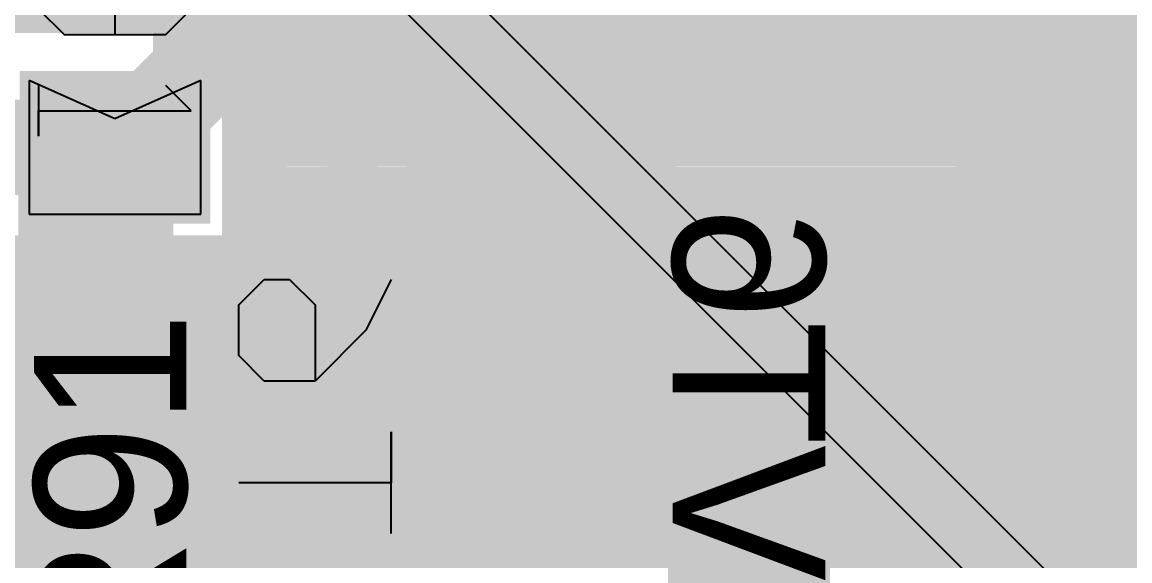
# Model space of a CAD drawing. Header units: millimetres. Extents: x 0.11 to 5.67, y 0.55 to 4.24.
# Drawn here: x 1.5556 to 1.7844, y 1.5514 to 1.6627 of the extents above; entities that cross this region are included whole.
import ezdxf

# ---------------------------------------------------------------- set-up
doc = ezdxf.new("R2010")
doc.units = ezdxf.units.MM
doc.header["$MEASUREMENT"] = 0
for name, color, linetype in [('BottomLayer', 5, 'Continuous'), ('BottomOverlay', 54, 'Continuous'), ('BottomPaste', 16, 'Continuous'), ('BottomSolder', 6, 'Continuous'), ('InternalPlane1', 76, 'Continuous'), ('InternalPlane2', 16, 'Continuous'), ('Mechanical3', 76, 'Continuous'), ('MultiLayer', 9, 'Continuous'), ('PadHoleLayer', 156, 'Continuous'), ('TopLayer', 1, 'Continuous'), ('TopOverlay', 2, 'Continuous'), ('TopPaste', 8, 'Continuous'), ('TopSolder', 216, 'Continuous')]:
    doc.layers.add(name, color=color, linetype=linetype)

# ---------------------------------------------------------------- blocks, each defined once
blk = doc.blocks.new('RC0603_6')
at = {"layer": 'Mechanical3'}
for p, q in [((-0.04528, -0.01575), (-0.04528, 0.01574)), ((-0.04528, 0.01574), (-0.02953, 0.01574)), ((-0.02953, 0.01574), (-0.02429, 0.01049)), ((-0.00854, 0.01574), (-0.01379, 0.01049)), ((0.00195, 0.01574), (-0.00854, 0.01574)), ((0.0072, 0.01049), (0.00195, 0.01574)), ((0.02294, 0.01574), (0.0177, 0.01049)), ((0.02294, -0.01575), (0.02294, 0.01574)), ((-0.02429, 0.01049), (-0.02429, -0.00001)), ((-0.01379, 0.01049), (-0.01379, 0.00524)), ((0.0072, -0.0105), (0.0072, 0.01049)), ((-0.01379, 0.00524), (-0.00854, -0.00001)), ((-0.02429, -0.00001), (-0.02953, -0.00525)), ((-0.00854, -0.00001), (0.0072, -0.00001)), ((-0.02953, -0.00525), (-0.04528, -0.00525)), ((-0.03478, -0.00525), (-0.02429, -0.01575)), ((-0.01379, -0.0105), (-0.00854, -0.01575)), ((0.00195, -0.01575), (0.0072, -0.0105)), ((-0.00854, -0.01575), (0.00195, -0.01575)), ((0.0177, -0.01575), (0.02819, -0.01575)), ((0.02819, -0.01575), (0.02294, -0.01575))]:
    blk.add_line(p, q, dxfattribs=at)
at = {"layer": 'TopLayer'}
for points in [[(-0.04429, -0.01772), (-0.01673, -0.01772), (-0.04429, 0.01772), (-0.01673, 0.01772)], [(0.04427, 0.01772), (0.01671, 0.01772), (0.04427, -0.01772), (0.01671, -0.01772)]]:
    blk.add_solid(points, dxfattribs=at)
at = {"layer": 'TopOverlay', "const_width": 0.00701}
for points in [[(0.05217, 0.02559), (-0.05217, 0.02559)], [(-0.05217, -0.02559), (-0.05217, 0.02559)], [(0.05217, -0.02559), (0.05217, 0.02559)], [(0.05217, -0.02559), (-0.05217, -0.02559)]]:
    blk.add_lwpolyline(points, dxfattribs=at)
at = {"layer": 'TopOverlay', "const_width": 0.0035}
for points in [[(-0.05392, 0.02559, 1), (-0.05041, 0.02559, 1)], [(-0.05392, 0.02559, 1), (-0.05041, 0.02559, 1)], [(0.05041, 0.02559, 1), (0.05392, 0.02559, 1)], [(0.05041, 0.02559, 1), (0.05392, 0.02559, 1)], [(-0.05392, -0.02559, 1), (-0.05041, -0.02559, 1)], [(-0.05392, -0.02559, 1), (-0.05041, -0.02559, 1)], [(0.05041, -0.02559, 1), (0.05392, -0.02559, 1)], [(0.05041, -0.02559, 1), (0.05392, -0.02559, 1)]]:
    blk.add_lwpolyline(points, format="xyb", close=True, dxfattribs=at)
at = {"layer": 'TopPaste'}
for p, q in [((-0.04429, 0.01772), (-0.04429, -0.01772)), ((-0.01673, 0.01772), (-0.04429, 0.01772)), ((-0.02461, 0), (-0.01673, 0.01772)), ((0.04427, 0.01772), (0.01671, 0.01772)), ((0.01671, 0.01772), (0.02458, 0)), ((0.04427, -0.01772), (0.04427, 0.01772)), ((-0.01673, -0.01772), (-0.02461, 0)), ((0.02458, 0), (0.01671, -0.01772)), ((-0.04429, -0.01772), (-0.01673, -0.01772)), ((0.01671, -0.01772), (0.04427, -0.01772))]:
    blk.add_line(p, q, dxfattribs=at)
at = {"layer": 'TopSolder'}
for points in [[(-0.04626, -0.01969), (-0.01476, -0.01969), (-0.04626, 0.01969), (-0.01476, 0.01969)], [(0.04624, 0.01969), (0.01474, 0.01969), (0.04624, -0.01969), (0.01474, -0.01969)]]:
    blk.add_solid(points, dxfattribs=at)
blk = doc.blocks.new('SOT_23_123__B_60')
at = {"layer": 'BottomLayer', "const_width": 0.02807}
for points in [[(0.06125, 0.04134), (0.03027, 0.04134)], [(-0.02975, 0.00134), (-0.06073, 0.00134)], [(0.06125, -0.03866), (0.03027, -0.03866)]]:
    blk.add_lwpolyline(points, dxfattribs=at)
at = {"layer": 'BottomLayer', "const_width": 0.01404}
for points in [[(0.02325, 0.04134, 1), (0.03729, 0.04134, 1)], [(0.05423, 0.04134, 1), (0.06827, 0.04134, 1)], [(-0.06775, 0.00134, 1), (-0.05371, 0.00134, 1)], [(-0.03677, 0.00134, 1), (-0.02273, 0.00134, 1)], [(0.02325, -0.03866, 1), (0.03729, -0.03866, 1)], [(0.05423, -0.03866, 1), (0.06827, -0.03866, 1)]]:
    blk.add_lwpolyline(points, format="xyb", close=True, dxfattribs=at)
at = {"layer": 'BottomOverlay', "const_width": 0.01}
for points in [[(-0.02424, 0.06134), (0.01576, 0.06134)], [(-0.02424, 0.06134), (-0.02424, 0.03134)], [(0.02576, 0.01134), (0.02576, -0.00866)], [(-0.02424, -0.02866), (-0.02424, -0.05866)], [(-0.02424, -0.05866), (0.01576, -0.05866)]]:
    blk.add_lwpolyline(points, dxfattribs=at)
at = {"layer": 'BottomOverlay', "const_width": 0.005}
for points in [[(-0.02674, 0.06134, 1), (-0.02174, 0.06134, 1)], [(-0.02674, 0.06134, 1), (-0.02174, 0.06134, 1)], [(0.01326, 0.06134, 1), (0.01826, 0.06134, 1)], [(-0.02674, 0.03134, 1), (-0.02174, 0.03134, 1)], [(0.02326, 0.01134, 1), (0.02826, 0.01134, 1)], [(0.02326, -0.00866, 1), (0.02826, -0.00866, 1)], [(-0.02674, -0.02866, 1), (-0.02174, -0.02866, 1)], [(-0.02674, -0.05866, 1), (-0.02174, -0.05866, 1)], [(-0.02674, -0.05866, 1), (-0.02174, -0.05866, 1)], [(0.01326, -0.05866, 1), (0.01826, -0.05866, 1)]]:
    blk.add_lwpolyline(points, format="xyb", close=True, dxfattribs=at)
at = {"layer": 'BottomPaste', "const_width": 0.02807}
for points in [[(0.06125, 0.04134), (0.03027, 0.04134)], [(-0.02975, 0.00134), (-0.06073, 0.00134)], [(0.06125, -0.03866), (0.03027, -0.03866)]]:
    blk.add_lwpolyline(points, dxfattribs=at)
at = {"layer": 'BottomPaste', "const_width": 0.01404}
for points in [[(0.02325, 0.04134, 1), (0.03729, 0.04134, 1)], [(0.05423, 0.04134, 1), (0.06827, 0.04134, 1)], [(-0.06775, 0.00134, 1), (-0.05371, 0.00134, 1)], [(-0.03677, 0.00134, 1), (-0.02273, 0.00134, 1)], [(0.02325, -0.03866, 1), (0.03729, -0.03866, 1)], [(0.05423, -0.03866, 1), (0.06827, -0.03866, 1)]]:
    blk.add_lwpolyline(points, format="xyb", close=True, dxfattribs=at)
at = {"layer": 'BottomSolder', "const_width": 0.03201}
for points in [[(0.06125, 0.04134), (0.03027, 0.04134)], [(-0.02975, 0.00134), (-0.06073, 0.00134)], [(0.06125, -0.03866), (0.03027, -0.03866)]]:
    blk.add_lwpolyline(points, dxfattribs=at)
at = {"layer": 'BottomSolder', "const_width": 0.016}
for points in [[(0.02227, 0.04134, 1), (0.03827, 0.04134, 1)], [(0.05325, 0.04134, 1), (0.06925, 0.04134, 1)], [(-0.06873, 0.00134, 1), (-0.05273, 0.00134, 1)], [(-0.03775, 0.00134, 1), (-0.02175, 0.00134, 1)], [(0.02227, -0.03866, 1), (0.03827, -0.03866, 1)], [(0.05325, -0.03866, 1), (0.06925, -0.03866, 1)]]:
    blk.add_lwpolyline(points, format="xyb", close=True, dxfattribs=at)
at = {"layer": 'Mechanical3'}
for p, q in [((-0.04429, 0.00132), (-0.0338, 0.01181)), ((-0.0338, 0.01181), (-0.0233, 0.00132)), ((-0.00231, -0.01967), (-0.00231, 0.01181)), ((0.01868, 0.00656), (0.02393, 0.01181)), ((0.02393, 0.01181), (0.03442, 0.01181)), ((0.03442, 0.01181), (0.03967, 0.00656)), ((0.01868, -0.00393), (0.01868, 0.00656)), ((0.03967, 0.00656), (0.03967, 0.00132)), ((-0.04429, -0.01967), (-0.04429, 0.00132)), ((-0.0233, 0.00132), (-0.0233, -0.01967)), ((0.03967, 0.00132), (0.03442, -0.00393)), ((0.02918, -0.01443), (0.01868, -0.00393)), ((0.03442, -0.00393), (0.01868, -0.00393)), ((0.03967, -0.01967), (0.02918, -0.01443)), ((-0.01281, -0.01967), (0.00819, -0.01967)), ((0.00819, -0.01967), (-0.00231, -0.01967))]:
    blk.add_line(p, q, dxfattribs=at)
blk = doc.blocks.new('CC8X3_5_257')
at = {"layer": 'BottomLayer', "const_width": 0.03}
blk.add_lwpolyline([(0.1228, 0, 1), (0.1528, 0, 1)], format="xyb", close=True, dxfattribs=at)
at = {"layer": 'BottomSolder', "const_width": 0.03197}
blk.add_lwpolyline([(0.12181, 0, 1), (0.15378, 0, 1)], format="xyb", close=True, dxfattribs=at)
at = {"layer": 'InternalPlane1', "const_width": 0.01181}
for points in [[(0.09456, -0.02203, -0.240079), (0.09456, 0.02203)], [(0.18103, 0.02203, -0.240079), (0.18103, -0.02203)], [(0.15983, -0.04324, -0.240079), (0.11576, -0.04324)]]:
    blk.add_lwpolyline(points, format="xyb", dxfattribs=at)
at = {"layer": 'InternalPlane1', "const_width": 0.00591}
for points in [[(0.0916, -0.02203, 1), (0.09751, -0.02203, 1)], [(0.17808, -0.02203, 1), (0.18399, -0.02203, 1)], [(0.11281, -0.04324, 1), (0.11872, -0.04324, 1)], [(0.15687, -0.04324, 1), (0.16278, -0.04324, 1)]]:
    blk.add_lwpolyline(points, format="xyb", close=True, dxfattribs=at)
at = {"layer": 'InternalPlane2', "const_width": 0.039}
blk.add_lwpolyline([(0.1183, 0, 1), (0.1573, 0, 1)], format="xyb", close=True, dxfattribs=at)
at = {"layer": 'MultiLayer', "const_width": 0.03}
blk.add_lwpolyline([(0.1228, 0, 1), (0.1528, 0, 1)], format="xyb", close=True, dxfattribs=at)
at = {"layer": 'PadHoleLayer', "const_width": 0.019}
blk.add_lwpolyline([(0.1283, 0, 1), (0.1473, 0, 1)], format="xyb", close=True, dxfattribs=at)
at = {"layer": 'TopLayer', "const_width": 0.03}
blk.add_lwpolyline([(0.1228, 0, 1), (0.1528, 0, 1)], format="xyb", close=True, dxfattribs=at)
at = {"layer": 'TopOverlay', "const_width": 0.01}
blk.add_lwpolyline([(0.22638, 0, 1), (-0.08858, 0, 1)], format="xyb", close=True, dxfattribs=at)
at = {"layer": 'TopSolder', "const_width": 0.03197}
blk.add_lwpolyline([(0.12181, 0, 1), (0.15378, 0, 1)], format="xyb", close=True, dxfattribs=at)

msp = doc.modelspace()

# ---------------------------------------------------------------- linework, layer by layer
at = {"layer": 'BottomLayer'}
for points, const_width in [([(1.72343, 1.65157), (1.72343, 1.72047)], 0.00787), ([(1.59252, 1.65256), (1.59252, 1.68602)], 0.01969), ([(1.6752, 1.6565), (1.6752, 1.68602)], 0.01969), ([(1.65087, 1.63217), (1.6752, 1.6565)], 0.01969), ([(1.72343, 1.66043), (1.88583, 1.66043)], 0.00787), ([(1.57087, 1.63091), (1.59252, 1.65256)], 0.01969), ([(1.72343, 1.65255), (1.88583, 1.65255)], 0.00787), ([(1.6983, 1.65157), (1.72343, 1.65157)], 0.00787), ([(1.69565, 1.64468), (1.88583, 1.64468)], 0.00787), ([(1.67868, 1.62657), (1.6919, 1.63979)], 0.00787), ([(1.57087, 1.61564), (1.57087, 1.63091)], 0.01969), ([(1.65087, 1.61564), (1.65087, 1.63217)], 0.01969), ([(1.68891, 1.63681), (1.76347, 1.63681)], 0.00787), ([(1.77756, 1.59744), (1.77756, 1.63531)], 0.00787), ([(1.68104, 1.62893), (1.75006, 1.62893)], 0.00787), ([(1.67868, 1.60015), (1.67868, 1.62657)], 0.00787), ([(1.57087, 1.61564), (1.57247, 1.61725)], 0.01969), ([(1.64841, 1.61319), (1.65087, 1.61564)], 0.01969), ([(1.67868, 1.62106), (1.74306, 1.62106)], 0.00787), ([(1.56003, 1.54133), (1.63189, 1.61319)], 0.01969), ([(1.63189, 1.61319), (1.64841, 1.61319)], 0.01969), ([(1.67868, 1.61318), (1.73883, 1.61318)], 0.00787), ([(1.67868, 1.60531), (1.7365, 1.60531)], 0.00787), ([(1.67855, 1.59744), (1.73575, 1.59744)], 0.00787), ([(1.73968, 1.59744), (1.77756, 1.59744)], 0.00787), ([(1.77756, 1.59744), (1.81543, 1.59744)], 0.00787), ([(1.77756, 1.55957), (1.77756, 1.59744)], 0.00787), ([(1.67659, 1.58956), (1.7365, 1.58956)], 0.00787), ([(1.67167, 1.58169), (1.73883, 1.58169)], 0.00787), ([(1.61888, 1.56677), (1.63191, 1.5798)], 0.00787), ([(1.62592, 1.57381), (1.64192, 1.57381)], 0.00787), ([(1.65982, 1.57381), (1.74306, 1.57381)], 0.00787), ([(1.62124, 1.56594), (1.75007, 1.56594)], 0.00787), ([(1.63213, 1.55807), (1.7635, 1.55807)], 0.00787), ([(1.6368, 1.55019), (1.88976, 1.55019)], 0.00787)]:
    msp.add_lwpolyline(points, dxfattribs=dict(at, const_width=const_width))
for points, const_width in [([(1.67028, 1.6565, 1), (1.68012, 1.6565, 1)], 0.00984), ([(1.67028, 1.6565, 1), (1.68012, 1.6565, 1)], 0.00984), ([(1.72146, 1.66043, 1), (1.72539, 1.66043, 1)], 0.00394), ([(1.5876, 1.65256, 1), (1.59744, 1.65256, 1)], 0.00984), ([(1.5876, 1.65256, 1), (1.59744, 1.65256, 1)], 0.00984), ([(1.72146, 1.65255, 1), (1.72539, 1.65255, 1)], 0.00394), ([(1.69633, 1.65157, 1), (1.70027, 1.65157, 1)], 0.00394), ([(1.69633, 1.65157, 1), (1.70027, 1.65157, 1)], 0.00394), ([(1.69633, 1.65157, 1), (1.70027, 1.65157, 1)], 0.00394), ([(1.72146, 1.65157, 1), (1.72539, 1.65157, 1)], 0.00394), ([(1.72146, 1.65157, 1), (1.72539, 1.65157, 1)], 0.00394), ([(1.69368, 1.64468, 1), (1.69762, 1.64468, 1)], 0.00394), ([(1.68993, 1.63979, 1), (1.69387, 1.63979, 1)], 0.00394), ([(1.68993, 1.63979, 1), (1.69387, 1.63979, 1)], 0.00394), ([(1.68993, 1.63979, 1), (1.69387, 1.63979, 1)], 0.00394), ([(1.81937, 1.59744, 1), (1.73575, 1.59744, 1)], 0.00787), ([(1.56594, 1.63091, 1), (1.57579, 1.63091, 1)], 0.00984), ([(1.56594, 1.63091, 1), (1.57579, 1.63091, 1)], 0.00984), ([(1.64594, 1.63217, 1), (1.65579, 1.63217, 1)], 0.00984), ([(1.64594, 1.63217, 1), (1.65579, 1.63217, 1)], 0.00984), ([(1.68694, 1.63681, 1), (1.69088, 1.63681, 1)], 0.00394), ([(1.7615, 1.63681, 1), (1.76544, 1.63681, 1)], 0.00394), ([(1.77559, 1.63531, 1), (1.77953, 1.63531, 1)], 0.00394), ([(1.67907, 1.62893, 1), (1.68301, 1.62893, 1)], 0.00394), ([(1.74809, 1.62893, 1), (1.75202, 1.62893, 1)], 0.00394), ([(1.67671, 1.62657, 1), (1.68065, 1.62657, 1)], 0.00394), ([(1.67671, 1.62657, 1), (1.68065, 1.62657, 1)], 0.00394), ([(1.56755, 1.61725, 1), (1.57739, 1.61725, 1)], 0.00984), ([(1.56594, 1.61564, 1), (1.57579, 1.61564, 1)], 0.00984), ([(1.56594, 1.61564, 1), (1.57579, 1.61564, 1)], 0.00984), ([(1.64594, 1.61564, 1), (1.65579, 1.61564, 1)], 0.00984), ([(1.64594, 1.61564, 1), (1.65579, 1.61564, 1)], 0.00984), ([(1.67671, 1.62106, 1), (1.68065, 1.62106, 1)], 0.00394), ([(1.74109, 1.62106, 1), (1.74503, 1.62106, 1)], 0.00394), ([(1.62697, 1.61319, 1), (1.63681, 1.61319, 1)], 0.00984), ([(1.62697, 1.61319, 1), (1.63681, 1.61319, 1)], 0.00984), ([(1.64349, 1.61319, 1), (1.65333, 1.61319, 1)], 0.00984), ([(1.64349, 1.61319, 1), (1.65333, 1.61319, 1)], 0.00984), ([(1.67671, 1.61318, 1), (1.68065, 1.61318, 1)], 0.00394), ([(1.73686, 1.61318, 1), (1.74079, 1.61318, 1)], 0.00394), ([(1.67671, 1.60531, 1), (1.68065, 1.60531, 1)], 0.00394), ([(1.73453, 1.60531, 1), (1.73846, 1.60531, 1)], 0.00394), ([(1.67671, 1.60015, 1), (1.68065, 1.60015, 1)], 0.00394), ([(1.67671, 1.60015, 1), (1.68065, 1.60015, 1)], 0.00394), ([(1.67658, 1.59744, 1), (1.68052, 1.59744, 1)], 0.00394), ([(1.73378, 1.59744, 1), (1.73772, 1.59744, 1)], 0.00394), ([(1.73378, 1.59744, 1), (1.73772, 1.59744, 1)], 0.00394), ([(1.73772, 1.59744, 1), (1.74165, 1.59744, 1)], 0.00394), ([(1.77559, 1.59744, 1), (1.77953, 1.59744, 1)], 0.00394), ([(1.77559, 1.59744, 1), (1.77953, 1.59744, 1)], 0.00394), ([(1.77559, 1.59744, 1), (1.77953, 1.59744, 1)], 0.00394), ([(1.77559, 1.59744, 1), (1.77953, 1.59744, 1)], 0.00394), ([(1.67462, 1.58956, 1), (1.67856, 1.58956, 1)], 0.00394), ([(1.73453, 1.58956, 1), (1.73847, 1.58956, 1)], 0.00394), ([(1.6697, 1.58169, 1), (1.67364, 1.58169, 1)], 0.00394), ([(1.73686, 1.58169, 1), (1.7408, 1.58169, 1)], 0.00394), ([(1.62994, 1.5798, 1), (1.63387, 1.5798, 1)], 0.00394), ([(1.62994, 1.5798, 1), (1.63387, 1.5798, 1)], 0.00394), ([(1.62395, 1.57381, 1), (1.62789, 1.57381, 1)], 0.00394), ([(1.63995, 1.57381, 1), (1.64388, 1.57381, 1)], 0.00394), ([(1.65785, 1.57381, 1), (1.66179, 1.57381, 1)], 0.00394), ([(1.7411, 1.57381, 1), (1.74503, 1.57381, 1)], 0.00394), ([(1.61691, 1.56677, 1), (1.62085, 1.56677, 1)], 0.00394), ([(1.61691, 1.56677, 1), (1.62085, 1.56677, 1)], 0.00394), ([(1.61928, 1.56594, 1), (1.62321, 1.56594, 1)], 0.00394), ([(1.7481, 1.56594, 1), (1.75203, 1.56594, 1)], 0.00394), ([(1.77559, 1.55957, 1), (1.77953, 1.55957, 1)], 0.00394), ([(1.63016, 1.55807, 1), (1.6341, 1.55807, 1)], 0.00394), ([(1.76153, 1.55807, 1), (1.76546, 1.55807, 1)], 0.00394), ([(1.63483, 1.55019, 1), (1.63877, 1.55019, 1)], 0.00394)]:
    msp.add_lwpolyline(points, format="xyb", close=True, dxfattribs=dict(at, const_width=const_width))
at = {"layer": 'BottomLayer', "const_width": 0.00787}
for points in [[(1.6983, 1.65157, -0.144883), (1.6919, 1.63979)], [(1.6983, 1.65157, -0.144883), (1.6919, 1.63979)], [(1.67868, 1.60015, -0.655464), (1.63191, 1.5798)], [(1.61888, 1.56677, -0.33101), (1.63868, 1.54013)]]:
    msp.add_lwpolyline(points, format="xyb", dxfattribs=at)
at = {"layer": 'InternalPlane2'}
for p, q in [((1.84696, 1.46954), (1.53548, 1.78101)), ((1.52532, 1.77433), (1.84028, 1.45937))]:
    msp.add_line(p, q, dxfattribs=at)
at = {"layer": 'InternalPlane2', "const_width": 0.01181}
msp.add_lwpolyline([(1.52953, 1.77854), (1.84449, 1.46358)], dxfattribs=at)
msp.add_lwpolyline([(1.52953, 1.77854), (1.84449, 1.46358)], dxfattribs=at)
at = {"layer": 'TopLayer'}
for points, const_width in [([(1.54724, 1.66439), (1.6063, 1.66439)], 0.00787), ([(1.6063, 1.60928), (1.6063, 1.66439)], 0.00787), ([(1.6063, 1.66043), (1.93857, 1.66043)], 0.00787), ([(1.6063, 1.65255), (1.9413, 1.65255)], 0.00787), ([(1.6063, 1.64468), (1.94419, 1.64468)], 0.00787), ([(1.49904, 1.63683), (1.5748, 1.63683)], 0.01969), ([(1.6063, 1.63681), (1.76347, 1.63681)], 0.00787), ([(1.77756, 1.59744), (1.77756, 1.63531)], 0.00787), ([(1.6063, 1.62893), (1.75006, 1.62893)], 0.00787), ([(1.6063, 1.62106), (1.74306, 1.62106)], 0.00787), ([(1.6063, 1.61318), (1.73883, 1.61318)], 0.00787), ([(1.54724, 1.60928), (1.6063, 1.60928)], 0.00787), ([(1.54724, 1.60531), (1.7365, 1.60531)], 0.00787), ([(1.54724, 1.59744), (1.73575, 1.59744)], 0.00787), ([(1.73968, 1.59744), (1.77756, 1.59744)], 0.00787), ([(1.77756, 1.59744), (1.81543, 1.59744)], 0.00787), ([(1.77756, 1.55957), (1.77756, 1.59744)], 0.00787), ([(1.54724, 1.58956), (1.7365, 1.58956)], 0.00787), ([(1.54724, 1.58169), (1.73883, 1.58169)], 0.00787), ([(1.5468, 1.57381), (1.74306, 1.57381)], 0.00787), ([(1.54273, 1.56594), (1.75007, 1.56594)], 0.00787), ([(1.53489, 1.55807), (1.7635, 1.55807)], 0.00787), ([(1.52582, 1.55019), (2.29113, 1.55019)], 0.00787)]:
    msp.add_lwpolyline(points, dxfattribs=dict(at, const_width=const_width))
for points, const_width in [([(1.60433, 1.66439, 1), (1.60827, 1.66439, 1)], 0.00394), ([(1.60433, 1.66439, 1), (1.60827, 1.66439, 1)], 0.00394), ([(1.60433, 1.66043, 1), (1.60827, 1.66043, 1)], 0.00394), ([(1.60433, 1.65255, 1), (1.60827, 1.65255, 1)], 0.00394), ([(1.60433, 1.64468, 1), (1.60827, 1.64468, 1)], 0.00394), ([(1.56988, 1.63683, 1), (1.57972, 1.63683, 1)], 0.00984), ([(1.81937, 1.59744, 1), (1.73575, 1.59744, 1)], 0.00787), ([(1.60433, 1.63681, 1), (1.60827, 1.63681, 1)], 0.00394), ([(1.7615, 1.63681, 1), (1.76544, 1.63681, 1)], 0.00394), ([(1.77559, 1.63531, 1), (1.77953, 1.63531, 1)], 0.00394), ([(1.60433, 1.62893, 1), (1.60827, 1.62893, 1)], 0.00394), ([(1.74809, 1.62893, 1), (1.75202, 1.62893, 1)], 0.00394), ([(1.60433, 1.62106, 1), (1.60827, 1.62106, 1)], 0.00394), ([(1.74109, 1.62106, 1), (1.74503, 1.62106, 1)], 0.00394), ([(1.60433, 1.61318, 1), (1.60827, 1.61318, 1)], 0.00394), ([(1.73686, 1.61318, 1), (1.74079, 1.61318, 1)], 0.00394), ([(1.60433, 1.60928, 1), (1.60827, 1.60928, 1)], 0.00394), ([(1.60433, 1.60928, 1), (1.60827, 1.60928, 1)], 0.00394), ([(1.73453, 1.60531, 1), (1.73846, 1.60531, 1)], 0.00394), ([(1.73378, 1.59744, 1), (1.73772, 1.59744, 1)], 0.00394), ([(1.73378, 1.59744, 1), (1.73772, 1.59744, 1)], 0.00394), ([(1.73772, 1.59744, 1), (1.74165, 1.59744, 1)], 0.00394), ([(1.77559, 1.59744, 1), (1.77953, 1.59744, 1)], 0.00394), ([(1.77559, 1.59744, 1), (1.77953, 1.59744, 1)], 0.00394), ([(1.77559, 1.59744, 1), (1.77953, 1.59744, 1)], 0.00394), ([(1.77559, 1.59744, 1), (1.77953, 1.59744, 1)], 0.00394), ([(1.73453, 1.58956, 1), (1.73847, 1.58956, 1)], 0.00394), ([(1.73686, 1.58169, 1), (1.7408, 1.58169, 1)], 0.00394), ([(1.7411, 1.57381, 1), (1.74503, 1.57381, 1)], 0.00394), ([(1.7481, 1.56594, 1), (1.75203, 1.56594, 1)], 0.00394), ([(1.77559, 1.55957, 1), (1.77953, 1.55957, 1)], 0.00394), ([(1.76153, 1.55807, 1), (1.76546, 1.55807, 1)], 0.00394)]:
    msp.add_lwpolyline(points, format="xyb", close=True, dxfattribs=dict(at, const_width=const_width))

# ---------------------------------------------------------------- block references
for name, p, rotation in [('CC8X3_5_257', (1.77756, 1.73524), 270), ('RC0603_6', (1.5748, 1.66732), 270), ('SOT_23_123__B_60', (1.6122, 1.56988), 90)]:
    msp.add_blockref(name, p, dxfattribs=dict(rotation=rotation))

# ---------------------------------------------------------------- texts
at = {"layer": 'BottomOverlay', "text_generation_flag": 2}
msp.add_text('VT6', height=0.031496, rotation=270, dxfattribs=at).set_placement((1.68996, 1.54724))
at = {"layer": 'TopOverlay'}
msp.add_text('R91', height=0.031496, rotation=90, dxfattribs=at).set_placement((1.58957, 1.52559))

doc.saveas('drawing.dxf')
